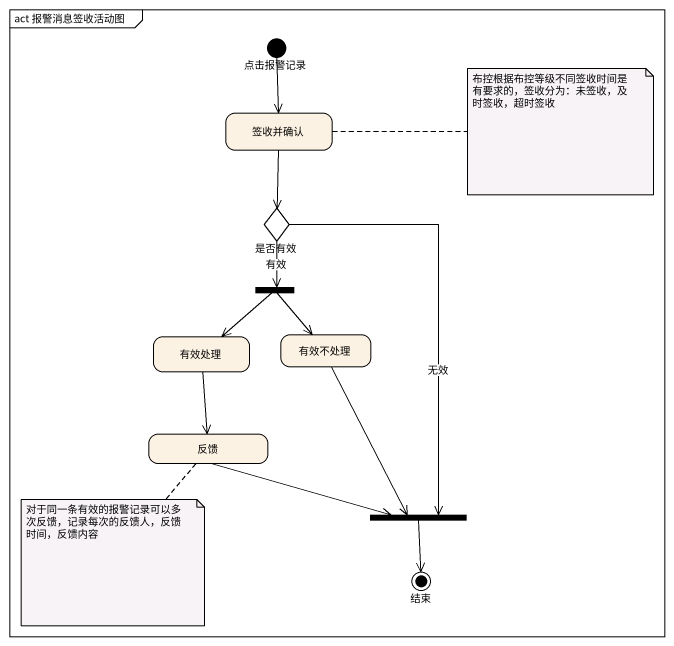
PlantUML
@startuml
mainframe act 报警消息签收活动图
hide empty description
state 点击报警记录 <<start>>
state 签收并确认
state 是否有效 <<choice>>
state fork1 <<fork>>
state 有效处理
state 有效不处理
state 反馈
state fork2 <<join>>
state 结束 <<end>>
点击报警记录 --> 签收并确认
签收并确认 --> 是否有效
是否有效 --> fork1 : 有效
是否有效 --> fork2 : 无效
fork1 --> 有效处理
fork1 --> 有效不处理
有效处理 --> 反馈
有效不处理 --> fork2
反馈 -right-> fork2
fork2 --> 结束
note right of 签收并确认 : 布控根据布控等级不同签收时间是有要求的，签收分为：未签收，及时签收，超时签收
note bottom of 反馈 : 对于同一条有效的报警记录可以多次反馈，记录每次的反馈人，反馈时间，反馈内容
@enduml
